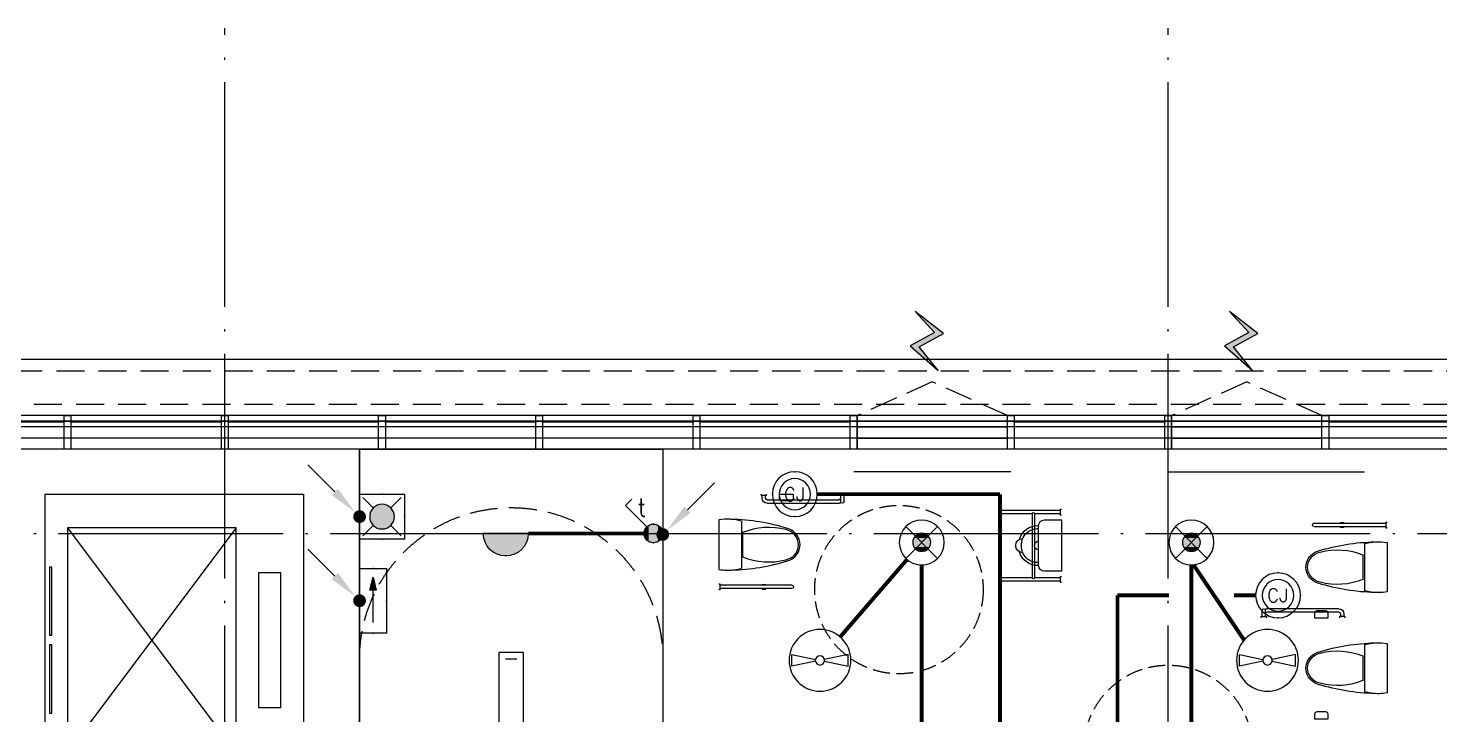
# Model space of a CAD drawing. Extents: x -2209072 to 495824, y -92434 to 572724.
# Drawn here: x 260862 to 273431, y 54785 to 60900 of the extents above; entities that cross this region are included whole.
import ezdxf
from ezdxf.enums import TextEntityAlignment as Align
from ezdxf.xclip import XClip

# ---------------------------------------------------------------- set-up
doc = ezdxf.new("R2010")
doc.units = 0
doc.header["$LTSCALE"] = 1000
doc.header["$MEASUREMENT"] = 0
for name, pattern in [('6#7#幕墙$0$DASH', [0.35, 0.25, -0.1]), ('X-104 6#7#平面$0$104-1112 结构$0$$AUDIT_BAD_LTYPE1', [0]), ('X-104 6#7#平面$0$CACHE', [0.375, 0.25, -0.125]), ('X-104 6#7#平面$0$DASH', [0.35, 0.25, -0.1]), ('X-104 6#7#平面$0$DOTE', [2.42, 2, -0.2, 0.02, -0.2]), ('梯段6、7$0$DASH', [0.35, 0.25, -0.1])]:
    doc.linetypes.add(name, pattern=pattern)
doc.layers.get('0').update_dxf_attribs({"linetype": 'CONTINUOUS'})
doc.layers.get('Defpoints').update_dxf_attribs({"linetype": 'CONTINUOUS'})
doc.layers.add('6#7#幕墙$0$04-不打印_辅助线', color=165, linetype='CONTINUOUS', plot=False)
for name, color, linetype in [('6#7#幕墙$0$04-电动窗', 1, 'CONTINUOUS'), ('6#7#幕墙$0$A-C_玻璃幕墙', 140, 'CONTINUOUS'), ('6#7#幕墙$0$A-C_窗', 140, 'CONTINUOUS'), ('6#7#幕墙$0$A-金属背板', 30, 'CONTINUOUS'), ('EQUIP-动力', 3, 'CONTINUOUS'), ('EQUIP-照明', 3, 'CONTINUOUS'), ('LWIRE', 4, 'CONTINUOUS'), ('WIRE-照明', 1, 'CONTINUOUS'), ('X-104 6#7#平面$0$A-E_电梯', 171, 'CONTINUOUS'), ('X-104 6#7#平面$0$A-I_卫-洁具', 241, 'CONTINUOUS'), ('X-104 6#7#平面$0$A-O_散水', 134, 'CONTINUOUS'), ('X-104 6#7#平面$0$A-SUR_看线', 231, 'CONTINUOUS'), ('X-104 6#7#平面$0$A-TECH_结构', 21, 'CONTINUOUS'), ('X-104 6#7#平面$0$A_AXIS-轴线', 36, 'X-104 6#7#平面$0$DOTE'), ('X-104 6#7#平面$0$A_STR-砌块墙', 121, 'CONTINUOUS'), ('梯段6、7$0$A-E_楼梯', 171, 'CONTINUOUS')]:
    doc.layers.add(name, color=color, linetype=linetype)
doc.styles.add('_TEL_DIM', font='SIMPLEX', dxfattribs={"width": 0.8, "height": 3.5, "bigfont": 'HZTXT'})
doc.styles.get("Standard").update_dxf_attribs({"font": 'gbenor.shx', "bigfont": 'gbcbig.shx'})

# ---------------------------------------------------------------- blocks, each defined once
blk = doc.blocks.new('X-104 6#7#平面$0$dsgdfg')
at = {"layer": 'X-104 6#7#平面$0$A_AXIS-轴线'}
for points in [[(84600, -4500), (84600, 60900)], [(93000, -4500), (93000, 60900)], [(-4000, 56400), (114300, 56400)]]:
    blk.add_lwpolyline(points, dxfattribs=at)
blk = doc.blocks.new('梯段6、7')
at = {"color": 8, "linetype": '梯段6、7$0$DASH'}
for centre, radius, start, end in [((49800, 3400), 1350, 0, 180), ((49800, -6700), 1350, 0, 180), ((49800, -9820), 1350, 180, 0), ((49800, -16500), 1350, 0, 180), ((49800, -19820), 1350, 180, 0), ((20965, -27260), 1650, 0, 180), ((49800, -27020), 1350, 0, 180), ((20965, -29600), 1650, 180, 0), ((49800, -29880), 1350, 180, 0), ((49800, -57378), 1350, 0, 180), ((20965, -58198), 1650, 0, 180), ((49800, -59458), 1350, 180, 0), ((20965, -60358), 1650, 180, 0), ((49800, -67528), 1350, 0, 180), ((20965, -68018), 1650, 0, 180), ((49800, -70128), 1350, 180, 0), ((20965, -70358), 1650, 180, 0), ((49800, -79978), 1350, 180, 0)]:
    blk.add_arc(centre, radius, start, end, dxfattribs=at)
at = {"layer": 'Defpoints'}
for points in [[(44800, 6850), (54800, 6850), (54800, -3150), (44800, -3150)], [(51150, 4950), (48450, 4950), (48450, -1150), (51150, -1150)], [(44800, -3150), (54800, -3150), (54800, -13150), (44800, -13150)], [(51150, -5150), (48450, -5150), (48450, -11250), (51150, -11250)], [(44800, -13150), (54800, -13150), (54800, -23150), (44800, -23150)], [(51150, -15150), (48450, -15150), (48450, -21250), (51150, -21250)], [(15665, -23150), (25665, -23150), (25665, -33150), (15665, -33150)], [(44800, -23150), (54800, -23150), (54800, -33150), (44800, -33150)], [(19315, -24850), (22615, -24850), (22615, -31250), (19315, -31250)], [(48450, -25150), (51150, -25150), (51150, -31250), (48450, -31250)], [(15665, -53908), (25665, -53908), (25665, -63908), (15665, -63908)], [(44800, -53908), (54800, -53908), (54800, -63908), (44800, -63908)], [(19315, -55608), (22615, -55608), (22615, -62008), (19315, -62008)], [(51150, -55908), (48450, -55908), (48450, -62008), (51150, -62008)], [(15665, -63908), (25665, -63908), (25665, -73908), (15665, -73908)], [(44800, -63908), (54800, -63908), (54800, -73908), (44800, -73908)], [(19315, -65608), (22615, -65608), (22615, -72008), (19315, -72008)], [(51150, -65908), (48450, -65908), (48450, -72008), (51150, -72008)], [(15665, -73908), (25665, -73908), (25665, -83908), (15665, -83908)], [(44800, -73908), (54800, -73908), (54800, -83908), (44800, -83908)], [(19315, -75608), (22615, -75608), (22615, -82008), (19315, -82008)], [(51150, -75908), (48450, -75908), (48450, -82008), (51150, -82008)]]:
    blk.add_lwpolyline(points, close=True, dxfattribs=at)
for points in [[(47328, -61608), (52128, -61608)], [(47328, -71608), (52128, -71608)], [(47328, -81608), (52128, -81608)]]:
    blk.add_lwpolyline(points, dxfattribs=at)
at = {"layer": '梯段6、7$0$A-E_楼梯'}
for p, q in [((49850, -16500), (49750, -16500)), ((49750, -16700), (49750, -16500)), ((49850, -18517), (49850, -16500)), ((49850, -16500), (51150, -16500)), ((49910, -16700), (49910, -16500)), ((49910, -16500), (51150, -16500)), ((51150, -17893), (51150, -16700)), ((49850, -16760), (51150, -16760)), ((49850, -17020), (51150, -17020)), ((49850, -17280), (51150, -17280)), ((49850, -17540), (51150, -17540)), ((49850, -17800), (51150, -17800)), ((50553, -18179), (51150, -17893)), ((49850, -18060), (50801, -18060)), ((50573, -18281), (51150, -18003)), ((51150, -19820), (51150, -18003)), ((50429, -18350), (50396, -18174)), ((50396, -18174), (50588, -18362)), ((50588, -18362), (50553, -18179)), ((49850, -18517), (50409, -18248)), ((49850, -18320), (50259, -18320)), ((49850, -18627), (50429, -18350)), ((50616, -18260), (51150, -18260)), ((50074, -18520), (51150, -18520)), ((49850, -19820), (49850, -18627)), ((49850, -18780), (51150, -18780)), ((49850, -19040), (51150, -19040)), ((49850, -19300), (51150, -19300)), ((49850, -19560), (51150, -19560)), ((49750, -19820), (49853, -19820)), ((49850, -19820), (51150, -19820)), ((49750, -27020), (49850, -27020)), ((65868, -53275), (106225, -53275)), ((66772, -53643), (68592, -54825)), ((66707, -53743), (68846, -55133)), ((66839, -56653), (68977, -55263)), ((65910, -56514), (63784, -56514)), ((66542, -56514), (65910, -56514)), ((66572, -56634), (63784, -56634)), ((66542, -56677), (68846, -58173)), ((66772, -56683), (68592, -57865)), ((66802, -59525), (64634, -59525)), ((66792, -59525), (106225, -59525)), ((49690, -78442), (49690, -77318)), ((49690, -77318), (49910, -77318)), ((49750, -78418), (49750, -77378)), ((49750, -77378), (49850, -77378)), ((49850, -77378), (49850, -80038)), ((49910, -77318), (49910, -80038)), ((48450, -80108), (48450, -80048)), ((49910, -80038), (49850, -80038))]:
    blk.add_line(p, q, dxfattribs=at)
for points in [[(49690, -19880), (49910, -19880), (49910, -16440), (49690, -16440), (49690, -19880)], [(49690, -29360), (49690, -26960), (49910, -26960), (49910, -29880)], [(51150, -29880), (51150, -29620)], [(66542, -53444), (66542, -53275), (66154, -53275)], [(66542, -53305), (66542, -53705), (66342, -53705), (66342, -53305)], [(68882, -54964), (68882, -54795), (68622, -54795), (68622, -54626), (68362, -54626), (68362, -54457), (68102, -54457), (68102, -54288), (67842, -54288), (67842, -54119), (67582, -54119), (67582, -53950), (67322, -53950), (67322, -53781), (67062, -53781), (67062, -53613), (66802, -53613), (66802, -53444), (66542, -53444)], [(68852, -54964), (68852, -54825), (68592, -54825), (68592, -54656), (68332, -54656), (68332, -54487), (68072, -54487), (68072, -54318), (67812, -54318), (67812, -54149), (67552, -54149), (67552, -53980), (67292, -53980), (67292, -53811), (67032, -53811), (67032, -53643), (66772, -53643), (66772, -53474), (66542, -53474)], [(66802, -56484), (66802, -56315), (67062, -56315), (67062, -56146), (67322, -56146), (67322, -55977), (67582, -55977), (67582, -55808), (67842, -55808), (67842, -55640), (68102, -55640), (68102, -55471), (68362, -55471), (68362, -55302), (68622, -55302), (68622, -55133), (68882, -55133), (68882, -54964), (69142, -54964)], [(66832, -56484), (66832, -56345), (67092, -56345), (67092, -56176), (67352, -56176), (67352, -56007), (67612, -56007), (67612, -55838), (67872, -55838), (67872, -55670), (68132, -55670), (68132, -55501), (68392, -55501), (68392, -55332), (68652, -55332), (68652, -55163), (68912, -55163), (68912, -54994), (69142, -54994)], [(69112, -54994), (69112, -55394), (68912, -55394), (68912, -54994)], [(68882, -58004), (68882, -57835), (68622, -57835), (68622, -57667), (68362, -57667), (68362, -57498), (68102, -57498), (68102, -57329), (67842, -57329), (67842, -57160), (67582, -57160), (67582, -56991), (67322, -56991), (67322, -56822), (67062, -56822), (67062, -56653), (66802, -56653), (66802, -56484), (66542, -56484)], [(68852, -58004), (68852, -57865), (68592, -57865), (68592, -57697), (68332, -57697), (68332, -57528), (68072, -57528), (68072, -57359), (67812, -57359), (67812, -57190), (67552, -57190), (67552, -57021), (67292, -57021), (67292, -56852), (67032, -56852), (67032, -56683), (66772, -56683), (66772, -56514), (66542, -56514)], [(66772, -56514), (66772, -56914), (66572, -56914), (66572, -56514)], [(66802, -59525), (66802, -59356), (67062, -59356), (67062, -59187), (67322, -59187), (67322, -59018), (67582, -59018), (67582, -58849), (67842, -58849), (67842, -58680), (68102, -58680), (68102, -58511), (68362, -58511), (68362, -58342), (68622, -58342), (68622, -58173), (68882, -58173), (68882, -58004), (69142, -58004)]]:
    blk.add_lwpolyline(points, dxfattribs=at)
for p in [(66792, -53444), (66792, -53613), (66792, -53781), (66792, -53950), (66792, -54119), (66792, -54288), (66792, -54457), (66792, -54626), (66792, -54795), (66792, -54964), (66792, -55133), (66792, -55302), (66792, -55471), (66792, -55640), (66792, -55808), (66792, -55977), (66792, -56146), (66792, -56315), (66792, -56484), (66792, -56653), (66792, -56822), (66792, -56991), (66792, -57160), (66792, -57329), (66792, -57498), (66792, -57667), (66792, -57835), (66792, -58004), (66792, -58173), (66792, -58342), (66792, -58511), (66792, -58680), (66792, -58849), (66792, -59018), (66792, -59187), (66792, -59356)]:
    blk.add_point(p, dxfattribs=at)
blk = doc.blocks.new('A-电梯2623')
for p, q in [((-575, 1900), (-575, 2100)), ((-575, 2100), (625, 2100)), ((625, 2100), (625, 1900)), ((625, 1900), (-575, 1900)), ((-975, 200), (-975, 1700)), ((-975, 1700), (1025, 1700)), ((1025, 1700), (-975, 200)), ((1025, 200), (-975, 1700)), ((1025, 1700), (1025, 200)), ((1025, 200), (-975, 200))]:
    blk.add_line(p, q)
for points in [[(-1275, 0), (1325, 0), (1325, 2300), (-1275, 2300)], [(-625, 38), (-625, 59), (-18, 59), (-18, 38)], [(68, 38), (68, 59), (675, 59), (675, 38)]]:
    blk.add_lwpolyline(points, close=True)
blk = doc.blocks.new('X-104 6#7#平面$0$hgfasg')
for p, q in [((-210, 202), (210, 202)), ((108, 212), (-108, 212)), ((-221, 0), (221, 0))]:
    blk.add_line(p, q)
blk.add_lwpolyline([(-210, 202), (-221, 152), (-226, 102), (-226, 50), (-221, 0)])
for centre, radius, start, end in [((12, 562), 164, 110.4524, 162.7523), ((23, 556), 163, 133.1457, 165.2214), ((0, 580), 129, 46.8543, 133.1457), ((0, 595), 129, 69.5476, 110.4524), ((-12, 562), 164, 17.2477, 69.5476), ((-23, 556), 163, 14.7786, 46.8543), ((1597, 71), 1823, 162.7523, 178.7776), ((448, 443), 602, 165.2214, 202.6263), ((-448, 443), 602, 337.3737, 14.7786), ((-1597, 71), 1823, 1.2224, 17.2477), ((-236, 76), 463, 7.7399, 15.822), ((-236, 76), 463, 350.5377, 7.7399)]:
    blk.add_arc(centre, radius, start, end)
blk = doc.blocks.new('X-104 6#7#平面$0$残疾人扶手1')
for p, q in [((-700, -10), (-700, 0)), ((0, -10), (0, 0)), ((-750, -10), (-750, 0)), ((-750, -10), (-700, -10)), ((-740, -65), (-740, -10)), ((-710, -65), (-710, -10)), ((-55, -50), (-695, -50)), ((-55, -80), (-695, -80)), ((-50, -10), (-50, 0)), ((0, -10), (-50, -10)), ((-40, -35), (-40, -10)), ((-10, -35), (-10, -10))]:
    blk.add_line(p, q)
for centre, radius, start, end in [((-725, -65), 15, 180, 0), ((-695, -35), 45, 244.4712, 270), ((-695, -35), 15, 180, 270), ((-55, -35), 15, 270, 0), ((-55, -35), 45, 270, 0)]:
    blk.add_arc(centre, radius, start, end)
blk = doc.blocks.new('X-104 6#7#平面$0$残疾人扶手2')
for p, q in [((-10, -50), (-10, 0)), ((-10, 0), (0, 0)), ((-650, -10), (-10, -10)), ((-650, -40), (-10, -40)), ((-10, -50), (0, -50))]:
    blk.add_line(p, q)
for centre, radius, start, end in [((-400, -25, 0), 25, 36.8699, 143.1301), ((-650, -25), 15, 90, 270), ((-400, -25, 0), 25, 216.8699, 323.1301)]:
    blk.add_arc(centre, radius, start, end)
blk = doc.blocks.new('X-104 6#7#平面$0$A$C4F1F6034')
at = {"ltscale": 0.1}
for name, p in [('X-104 6#7#平面$0$残疾人扶手1', (-375, 450)), ('X-104 6#7#平面$0$残疾人扶手2', (0, -351))]:
    blk.add_blockref(name, p, dxfattribs=at)
blk = doc.blocks.new('X-104 6#7#平面$0$104-8910 核心筒$0$fraehtj')
for p, q in [((-535, 315), (-10, 315)), ((-535, 285), (-260, 285)), ((-260, -285), (-260, 285)), ((-240, -285), (-240, 285)), ((-240, 285), (-10, 285)), ((-10, 275), (-10, 325)), ((-10, 325), (0, 325)), ((-10, 275), (0, 275)), ((-535, -285), (-260, -285)), ((-535, -315), (-10, -315)), ((-240, -285), (-10, -285)), ((-10, -325), (-10, -275)), ((-10, -275), (0, -275)), ((-10, -325), (0, -325))]:
    blk.add_line(p, q)
for centre, radius, start, end in [((-535, 300), 15, 90, 270), ((-250, 285), 10, 360, 180), ((-535, -300), 15, 90, 270), ((-250, -285), 10, 180, 0)]:
    blk.add_arc(centre, radius, start, end)
blk = doc.blocks.new('X-104 6#7#平面$0$A-toilet-F2$0$A-toilet-F3$0$xb')
for p, q in [((-229, 152), (-229, 0)), ((178, 203), (-178, 203)), ((229, 0), (229, 152)), ((-229, 0), (229, 0))]:
    blk.add_line(p, q)
for centre, radius, start, end in [((0, 343), 63.5, 1.0707, 178.9293), ((-6, 210), 172, 106.6069, 182.1211), ((-6, 210), 146, 87.8789, 182.1211), ((6, 210), 146, 357.8789, 92.1211), ((6, 210), 172, 357.8789, 73.3931), ((-178, 152), 50.8, 90, 180), ((0, 203), 38.1, 0, 180), ((178, 152), 50.8, 0, 90)]:
    blk.add_arc(centre, radius, start, end)
blk = doc.blocks.new('X-104 6#7#平面$0$dsgfgfhh')
at = {"layer": 'X-104 6#7#平面$0$A-I_卫-洁具', "linetype": 'X-104 6#7#平面$0$DASH', "ltscale": 0.6}
for centre in [(-5647, 7300), (-3250, 5877)]:
    blk.add_circle(centre, 750, dxfattribs=at)
ref = blk.add_blockref('梯段6、7', (40700, 33700), dxfattribs=dict(xscale=-1))
XClip(ref).set_block_clipping_path([(48450.0031136706, -31250.0000000026), (51150.0031136755, -25150.0000000026)])
at = {"layer": 'X-104 6#7#平面$0$A-E_电梯', "extrusion": (0, 0, -1), "zscale": -1, "rotation": 90}
blk.add_blockref('A-电梯2623', (13250, 6825), dxfattribs=at)
at = {"layer": 'X-104 6#7#平面$0$A-I_卫-洁具', "ltscale": 0.1, "xscale": -1}
blk.add_blockref('X-104 6#7#平面$0$A$C4F1F6034', (-7250, 7700), dxfattribs=at)
at = {"layer": 'X-104 6#7#平面$0$A-I_卫-洁具', "ltscale": 0.1, "extrusion": (0, 0, -1), "xscale": -1, "zscale": -1, "rotation": 90}
blk.add_blockref('X-104 6#7#平面$0$hgfasg', (7250, 7700), dxfattribs=at)
at = {"layer": 'X-104 6#7#平面$0$A-I_卫-洁具', "ltscale": 0.1, "xscale": -1}
for name, p, rotation in [('X-104 6#7#平面$0$104-8910 核心筒$0$fraehtj', (-4200, 7692), 180), ('X-104 6#7#平面$0$A-toilet-F2$0$A-toilet-F3$0$xb', (-4200, 7692), 90), ('X-104 6#7#平面$0$A$C4F1F6034', (-1300, 7500), 180)]:
    blk.add_blockref(name, p, dxfattribs=dict(at, rotation=rotation))
at = {"layer": 'X-104 6#7#平面$0$A-I_卫-洁具', "ltscale": 0.1, "extrusion": (0, 0, -1), "zscale": -1, "rotation": 270}
for p in [(1300, 7500), (1300, 6600)]:
    blk.add_blockref('X-104 6#7#平面$0$hgfasg', p, dxfattribs=at)
blk = doc.blocks.new('X-104 6#7#平面$0$esafrg')
at = {"layer": 'X-104 6#7#平面$0$A-TECH_结构'}
blk.add_lwpolyline([(-250, -89350), (-250, -67550), (42200, -67550), (42200, -65450), (39100, -65450), (39100, -55450), (59650, -55450), (59650, -52100), (59150, -52100), (59150, -30350), (111450, -30350), (111450, -52150), (69100, -52150), (69100, -55450), (71500, -55450), (71500, -65450), (51550, -65450), (51550, -67550), (52050, -67550), (52050, -89350)], close=True, dxfattribs=at)
blk = doc.blocks.new('X-104 6#7#平面$0$fdsgfdggg')
at = {"layer": 'X-104 6#7#平面$0$A-I_卫-洁具'}
for points in [[(5310, 5540), (5390, 5540, 0.414214), (5410, 5560), (5410, 5600), (5290, 5600), (5290, 5560, 0.414214)], [(545, 4560), (625, 4560, -0.414214), (645, 4540), (645, 4500), (525, 4500), (525, 4540, -0.414214)], [(545, 3660), (625, 3660, -0.414214), (645, 3640), (645, 3600), (525, 3600), (525, 3640, -0.414214)], [(545, 2760), (625, 2760, -0.414214), (645, 2740), (645, 2700), (525, 2700), (525, 2740, -0.414214)], [(4400, 1850), (4600, 1850, -0.414214), (4650, 1800), (4650, 1700), (4350, 1700), (4350, 1800, -0.414214)], [(1100, 150), (1300, 150, -0.414214), (1350, 100), (1350, 0), (1050, 0), (1050, 100, -0.414214)]]:
    blk.add_lwpolyline(points, format="xyb", close=True, dxfattribs=at)
for points in [[(5250, 3500), (5250, 1700), (5220, 1700), (5220, 3500), (5250, 3500)], [(30, 1800), (30, 0), (0, 0), (0, 1800), (30, 1800)]]:
    blk.add_lwpolyline(points, dxfattribs=at)
blk = doc.blocks.new('6#7#幕墙$0$$TCHSYS$WIN2D')
for p, q in [((-0.5, 0.5), (0.5, 0.5)), ((-0.5, 0.5), (-0.5, -0.5)), ((0.5, 0.5), (0.5, -0.5)), ((0.5, 0.1667), (-0.5, 0.1667)), ((0.5, -0.1667), (-0.5, -0.1667)), ((-0.5, -0.5), (0.5, -0.5))]:
    blk.add_line(p, q)
blk = doc.blocks.new('6#7#幕墙$0$开启扇')
at = {"layer": '6#7#幕墙$0$04-电动窗'}
h = blk.add_hatch(color=1, dxfattribs=at)
h.dxf.hatch_style = 1
h.paths.add_polyline_path([(822, 978), (651, 790), (867, 672), (619, 453), (788, 663), (571, 780)])
at = {"layer": '6#7#幕墙$0$04-电动窗', "color": 1}
blk.add_lwpolyline([(822, 978), (651, 790), (867, 672), (619, 453), (788, 663), (571, 780), (822, 978)], close=True, dxfattribs=at)
at = {"layer": '6#7#幕墙$0$A-C_窗', "linetype": '6#7#幕墙$0$DASH'}
blk.add_lwpolyline([(0, 50), (670, 350), (1340, 50)], dxfattribs=at)
at = {"layer": '6#7#幕墙$0$A-C_窗', "xscale": -1340, "yscale": 300, "zscale": 1340, "rotation": 180}
blk.add_blockref('6#7#幕墙$0$$TCHSYS$WIN2D', (670, -100), dxfattribs=at)
blk = doc.blocks.new('*U1631')
at = {"layer": '6#7#幕墙$0$A-金属背板'}
blk.add_lwpolyline([(670, 5), (670, -5), (-670, -5), (-670, 5)], close=True, dxfattribs=at)
blk = doc.blocks.new('*U1632')
at = {"layer": '6#7#幕墙$0$A-C_窗', "color": 0, "linetype": 'ByBlock', "lineweight": -2, "transparency": 16777216}
for p in [(0, 0), (1400, 0), (2800, 0), (4200, 0), (5600, 0)]:
    blk.add_blockref('*U1631', p, dxfattribs=at)
blk = doc.blocks.new('6#7#幕墙')
at = {"layer": '6#7#幕墙$0$04-不打印_辅助线'}
blk.add_lwpolyline([(237112, 22350), (246312, 22350), (246312, 22350), (248762, 22350), (248762, 32250), (246362, 32250), (246362, 35650), (288712, 35650), (288712, 57350), (236512, 57350)], dxfattribs=at)
at = {"layer": '6#7#幕墙$0$A-C_玻璃幕墙'}
for points in [[(244512, 22250), (248862, 22250), (248862, 32350), (246462, 32350), (246462, 35550), (288812, 35550), (288812, 57450), (236412, 57450), (236412, 35550), (236912, 35550), (236912, 32350), (216362, 32350)], [(246462, 35600), (288762, 35600), (288762, 57400), (259782, 57400)], [(246462, 35750), (288612, 35750), (288612, 57250), (259782, 57250)], [(246462, 35850), (288512, 35850), (288512, 57150), (259782, 57150)]]:
    blk.add_lwpolyline(points, dxfattribs=at)
for points in [[(261182, 57450), (261242, 57450), (261242, 57150), (261182, 57150)], [(262582, 57450), (262642, 57450), (262642, 57150), (262582, 57150)], [(263982, 57450), (264042, 57450), (264042, 57150), (263982, 57150)], [(265382, 57450), (265442, 57450), (265442, 57150), (265382, 57150)], [(266782, 57450), (266842, 57450), (266842, 57150), (266782, 57150)], [(268182, 57450), (268242, 57450), (268242, 57150), (268182, 57150)], [(269582, 57450), (269642, 57450), (269642, 57150), (269582, 57150)], [(270982, 57450), (271042, 57450), (271042, 57150), (270982, 57150)], [(272382, 57450), (272442, 57450), (272442, 57150), (272382, 57150)]]:
    blk.add_lwpolyline(points, close=True, dxfattribs=at)
at = {"layer": '6#7#幕墙$0$A-金属背板'}
for points in [[(261182, 57400), (261182, 57390), (260542, 57390), (260542, 57400)], [(270982, 57400), (270982, 57390), (269642, 57390), (269642, 57400)], [(273782, 57400), (273782, 57390), (272442, 57390), (272442, 57400)]]:
    blk.add_lwpolyline(points, close=True, dxfattribs=at)
at = {"layer": '6#7#幕墙$0$A-C_玻璃幕墙', "xscale": -1, "rotation": 359.9999999999999}
for p in [(269582, 57400), (272382, 57400)]:
    blk.add_blockref('6#7#幕墙$0$开启扇', p, dxfattribs=at)
at = {"layer": '6#7#幕墙$0$A-C_窗'}
blk.add_blockref('*U1632', (261912, 57395), dxfattribs=at)
blk = doc.blocks.new('X-104 6#7#平面')
at = {"layer": 'X-104 6#7#平面$0$A-O_散水'}
for points in [[(245762, 22250), (245762, 21750), (249362, 21750), (249362, 32850), (246962, 32850), (246962, 35050), (289312, 35050), (289312, 57950), (260112, 57950), (260112, 57450)], [(245762, 22250), (248862, 22250), (248862, 32350), (246462, 32350), (246462, 35550), (288812, 35550), (288812, 57450), (236412, 57450), (236412, 35550), (236912, 35550), (236912, 32350), (216362, 32350), (216362, 31350), (215862, 31350)]]:
    blk.add_lwpolyline(points, dxfattribs=at)
at = {"layer": 'X-104 6#7#平面$0$A-O_散水', "linetype": 'X-104 6#7#平面$0$CACHE'}
blk.add_lwpolyline([(288912, 57550), (288912, 57550), (258112, 57550), (258112, 57850), (289212, 57850), (289212, 35150), (246862, 35150), (246862, 32750), (249262, 32750), (249262, 21850), (245762, 21850), (245762, 22150), (248962, 22150), (248962, 32450), (246562, 32450), (246562, 35450), (288912, 35450), (288912, 57550)], dxfattribs=at)
at = {"layer": 'X-104 6#7#平面$0$A-SUR_看线'}
blk.add_line((265412, 57150), (264012, 57150), dxfattribs=at)
at = {"layer": 'X-104 6#7#平面$0$A-SUR_看线', "linetype": 'X-104 6#7#平面$0$104-1112 结构$0$$AUDIT_BAD_LTYPE1'}
for p, q in [((269612, 56949), (268212, 56949)), ((271012, 56949), (272762, 56949))]:
    blk.add_line(p, q, dxfattribs=at)
for name, p in [('6#7#幕墙', (0, 0)), ('X-104 6#7#平面$0$dsgdfg', (178012, 0)), ('X-104 6#7#平面$0$dsgfgfhh', (274262, 48600))]:
    blk.add_blockref(name, p)
at = {"xscale": -1}
blk.add_blockref('X-104 6#7#平面$0$fdsgfdggg', (272962, 51150), dxfattribs=at)
at = {"layer": 'X-104 6#7#平面$0$A_STR-砌块墙'}
blk.add_blockref('X-104 6#7#平面$0$esafrg', (177312, 87750), dxfattribs=at)
blk = doc.blocks.new('$equip$00002540')
blk.add_hatch(color=256).paths.add_polyline_path([(0.24, 0.372), (0.24, 0.228), (0.528, 0.3)])
for p, q in [((-0.72, 0.6), (-0.72, 0)), ((0.72, 0.6), (-0.72, 0.6)), ((0.24, 0.372), (0.24, 0.228)), ((0.528, 0.3), (0.24, 0.372)), ((0.72, 0), (0.72, 0.6)), ((-0.72, 0), (0.72, 0)), ((0.24, 0.228), (0.528, 0.3))]:
    blk.add_line(p, q)
at = {"color": 7}
blk.add_line((-0.48, 0.3), (0.48, 0.3), dxfattribs=at)
at = {"const_width": 0.02}
blk.add_lwpolyline([(-0.72, 0.6), (-0.72, 0), (0.72, 0), (0.72, 0.6), (-0.72, 0.6), (-0.72, 0)], dxfattribs=at)
for p in [(0, 0.6), (-0.72, 0.3), (0, 0), (0.72, 0.3)]:
    blk.add_point(p)
at = {"color": 7, "style": '_TEL_DIM', "flags": 1}
blk.add_attdef('A', text='', height=0.00002, dxfattribs=at).set_placement((0, 0), align=Align.MIDDLE_CENTER)
blk = doc.blocks.new('$equip$00001168')
blk.add_line((-0.5, 0), (0.5, 0))
blk.add_arc((0, 0), 0.5, 180, 0)
for p in [(-0.5, 0), (0, 0), (0.5, 0), (0, -0.5)]:
    blk.add_point(p)
for points in [[(0.433, -0.25), (-0.433, -0.25), (0.5, 0), (-0.5, 0)], [(0.25, -0.433), (-0.25, -0.433), (0.433, -0.25), (-0.433, -0.25)], [(0, -0.5), (0, -0.5), (0.25, -0.433), (-0.25, -0.433)]]:
    blk.add_solid(points)
at = {"flags": 9}
blk.add_attdef('A', (0, 0), '', height=0.00002, dxfattribs=at)
blk = doc.blocks.new('$equip$00001822')
for p, q in [((0.147, 0.356), (0.625, 0.833)), ((0.625, 0.833), (0.766, 0.692))]:
    blk.add_line(p, q)
blk.add_circle((0, 0.208), 0.208)
for p in [(0, 0.417), (-0.208, 0.208), (-0.015, 0.001), (0.208, 0.208)]:
    blk.add_point(p)
for points in [[(-0.104, 0.389), (0.104, 0.389), (-0.18, 0.313), (0.18, 0.313)], [(0, 0.417), (0, 0.417), (-0.104, 0.389), (0.104, 0.389)], [(-0.18, 0.313), (0.18, 0.313), (-0.208, 0.208), (0.208, 0.208)], [(-0.18, 0.104), (0.18, 0.104), (-0.208, 0.208), (0.208, 0.208)], [(-0.104, 0.028), (0.104, 0.028), (-0.18, 0.104), (0.18, 0.104)], [(0, 0), (0, 0), (-0.104, 0.028), (0.104, 0.028)]]:
    blk.add_solid(points)
at = {"color": 7, "style": '_TEL_DIM'}
blk.add_attdef('$TEXT$', text='', height=0.4, dxfattribs=at).set_placement((0.581, 0.465), align=Align.MIDDLE_CENTER)
at = {"color": 7, "style": '_TEL_DIM', "flags": 1}
blk.add_attdef('A', text='', height=0.00002, dxfattribs=at).set_placement((0, 0), align=Align.MIDDLE_CENTER)
blk = doc.blocks.new('$TelecSys$00000078')
for p, q in [((1.15, 1.15), (0.55, 0.55)), ((0.104, 0.104), (0.104, 0.104)), ((-0.104, -0.104), (-0.104, -0.104))]:
    blk.add_line(p, q)
at = {"const_width": 0.142}
blk.add_lwpolyline([(-0.071, 0, 1), (0.071, 0, 1)], format="xyb", close=True, dxfattribs=at)
blk.add_solid([(0.62, 0.48), (0.48, 0.62), (0.1, 0.1)])
at = {"width": 0.8, "flags": 9}
blk.add_attdef('A', (0, 0), '', height=0.00002, dxfattribs=at)
blk = doc.blocks.new('$equip$00002604')
blk.add_hatch(color=256).paths.add_polyline_path([(0.275, 0.5, 1), (-0.274, 0.5, 1)])
for p, q in [((-0.429, 0.929), (-0.194, 0.694)), ((0.194, 0.694), (0.429, 0.929)), ((-0.429, 0.071), (-0.194, 0.306)), ((0.194, 0.306), (0.429, 0.071))]:
    blk.add_line(p, q)
at = {"const_width": 0.02}
blk.add_lwpolyline([(-0.5, 1), (-0.5, 0), (0.5, 0), (0.5, 1), (-0.5, 1), (-0.5, 0)], dxfattribs=at)
blk.add_lwpolyline([(-0.5, 1), (-0.5, 0), (0.5, 0), (0.5, 1)], close=True)
blk.add_circle((0, 0.5), 0.275)
for p in [(0, 1), (-0.5, 0.5), (0.5, 0.5), (0, 0)]:
    blk.add_point(p)
at = {"color": 7, "style": '_TEL_DIM', "flags": 1}
blk.add_attdef('A', text='', height=0.000025, dxfattribs=at).set_placement((0, 0), align=Align.MIDDLE_CENTER)
blk = doc.blocks.new('$equip_U$00000292(HT0843)')
for p in [(0, 1), (-0.5, 0.5), (0.5, 0.5)]:
    blk.add_point(p)
blk.add_blockref('$equip$00002604', (0, 0))
at = {"color": 7, "style": '_TEL_DIM', "flags": 1}
for tag in ['A', 'REMARK']:
    blk.add_attdef(tag, text='', height=0.000025, dxfattribs=at).set_placement((0, 0), align=Align.MIDDLE_CENTER)
blk = doc.blocks.new('$equip$00001149')
for p, q in [((-0.354, 0.354), (0.354, -0.354)), ((0.354, 0.354), (-0.354, -0.354))]:
    blk.add_line(p, q)
for radius in [0.5, 0.2]:
    blk.add_circle((0, 0), radius)
for points in [[(-0.173, 0.1), (0.173, 0.1), (-0.2, 0), (0.2, 0)], [(-0.173, -0.1), (0.173, -0.1), (-0.2, 0), (0.2, 0)], [(-0.1, 0.173), (0.1, 0.173), (-0.173, 0.1), (0.173, 0.1)], [(0, 0.2), (0, 0.2), (-0.1, 0.173), (0.1, 0.173)], [(-0.1, -0.173), (0.1, -0.173), (-0.173, -0.1), (0.173, -0.1)], [(0, -0.2), (0, -0.2), (-0.1, -0.173), (0.1, -0.173)]]:
    blk.add_solid(points)
at = {"flags": 9}
blk.add_attdef('A', (0, 0), '', height=0.00002, dxfattribs=at)
blk = doc.blocks.new('$equip$00001304')
for p, q in [((-0.625, -0.13), (-0.625, 0.13)), ((-0.625, 0.13), (-0.102, 0.021)), ((0.625, 0.13), (0.102, 0.021)), ((0.625, -0.13), (0.625, 0.13)), ((-0.102, -0.021), (-0.625, -0.13)), ((0.102, -0.021), (0.625, -0.13))]:
    blk.add_line(p, q)
for radius in [0.688, 0.104]:
    blk.add_circle((0, 0), radius)
at = {"flags": 9}
blk.add_attdef('A', (0, 0), '', height=0.00002, dxfattribs=at)
blk = doc.blocks.new('$equip$00001231')
for radius in [0.5, 0.35]:
    blk.add_circle((0, 0), radius)
at = {"layer": 'EQUIP-照明', "flags": 9}
blk.add_attdef('A', (0, 0), '', height=0.00002, dxfattribs=at)
blk = doc.blocks.new('$equip_U$00000199(HT0843)')
for p in [(0, 1), (-0.5, 0.5), (0.5, 0.5), (0, 0)]:
    blk.add_point(p)
blk.add_blockref('$equip$00001231', (0, 0.5))
at = {"color": 7, "style": '_TEL_DIM'}
blk.add_attdef('$TEXT$', text='', height=0.3, dxfattribs=at).set_placement((-0.003, 0.492), align=Align.MIDDLE_CENTER)
at = {"color": 7, "style": '_TEL_DIM', "flags": 1}
blk.add_attdef('A', text='', height=0.000025, dxfattribs=at).set_placement((0, 0), align=Align.MIDDLE_CENTER)

msp = doc.modelspace()

# ---------------------------------------------------------------- linework, layer by layer
at = {"layer": 'WIRE-照明', "linetype": 'Continuous', "const_width": 35}
for points in [[(267888, 56750), (269515, 56750)], [(269515, 53650), (269515, 56750)], [(265314, 56400), (266345, 56400)], [(268091, 55478), (268688, 56169)], [(268818, 56120), (268818, 54301)], [(271219, 56120), (271219, 54436)], [(271689, 55450), (271238, 56121)], [(271019, 55849), (270561, 55849)], [(270561, 55849), (270561, 52892)], [(271791, 55849), (271599, 55849)]]:
    msp.add_lwpolyline(points, dxfattribs=at)

# ---------------------------------------------------------------- block references
msp.add_blockref('X-104 6#7#平面', (0, 0))
at = {"layer": 'EQUIP-动力', "xscale": -400, "yscale": 400, "zscale": 400}
for p in [(267912, 55270), (271897, 55270)]:
    msp.add_blockref('$equip$00001304', p, dxfattribs=at)
at = {"layer": 'EQUIP-照明'}
ref = msp.add_blockref('$equip_U$00000199(HT0843)', (267488, 56750), dxfattribs=dict(at, xscale=-400, yscale=400, zscale=400, rotation=270))
ref.add_attrib('$TEXT$', 'CJ', dxfattribs={"layer": '0', "color": 7, "height": 120, "style": '_TEL_DIM'}).set_placement((267685, 56749), align=Align.MIDDLE_CENTER)
at = {"layer": 'EQUIP-照明', "xscale": -400, "yscale": 400, "zscale": 400, "rotation": 270}
for name, p in [('$equip_U$00000292(HT0843)', (263812, 56550)), ('$equip$00002540', (263812, 55800))]:
    msp.add_blockref(name, p, dxfattribs=at)
at = {"layer": 'EQUIP-照明'}
ref = msp.add_blockref('$equip$00001822', (266512, 56400), dxfattribs=dict(at, xscale=400, yscale=400, zscale=400, rotation=90.00000000000001))
ref.add_attrib('$TEXT$', 't', dxfattribs={"layer": '0', "color": 7, "height": 160, "style": '_TEL_DIM'}).set_placement((266326, 56632), align=Align.MIDDLE_CENTER)
at = {"layer": 'EQUIP-照明', "xscale": -400, "yscale": 400, "zscale": 400}
for name, p in [('$equip$00001149', (268818, 56320)), ('$equip$00001149', (271219, 56320)), ('$equip$00001168', (265114, 56400))]:
    msp.add_blockref(name, p, dxfattribs=at)
at = {"layer": 'EQUIP-照明'}
ref = msp.add_blockref('$equip_U$00000199(HT0843)', (271791, 55849), dxfattribs=dict(at, xscale=-400, yscale=400, zscale=400, rotation=270))
ref.add_attrib('$TEXT$', 'CJ', dxfattribs={"layer": '0', "color": 7, "height": 120, "style": '_TEL_DIM'}).set_placement((271988, 55848), align=Align.MIDDLE_CENTER)
at = {"layer": 'LWIRE', "yscale": 400, "zscale": 400}
for p, xscale in [((263812, 56550), -400), ((266512, 56391), 400), ((263812, 55801), -400)]:
    msp.add_blockref('$TelecSys$00000078', p, dxfattribs=dict(at, xscale=xscale))

doc.saveas('drawing.dxf')
